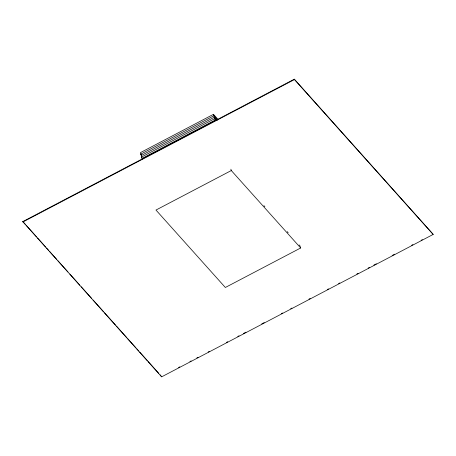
<?xml version="1.0" encoding="UTF-8"?>
<svg xmlns="http://www.w3.org/2000/svg" width="456" height="456" viewBox="0 0 456 456"><rect width="100%" height="100%" fill="white"/><g stroke="black" fill="none" stroke-linecap="round" stroke-linejoin="round"><path stroke-width="0.68" d="M218.207 119.62L213.471 114.331L140.437 152.635L141.081 154.669M141.862 157.582L140.83 154.094L213.921 115.756L217.238 119.461M141.218 155.553L214.377 117.186L217.221 120.361M142.004 158.466L215.278 120.036M22.8 221.582L294.331 79.167L433.2 234.418L161.669 376.833L22.8 221.582L25.177 224.232M22.925 221.964L294.456 79.555L433.2 234.418M300.675 247.978L231.3 170.544L155.969 210.051L225.344 287.485L300.675 247.978L300.248 246.622M178.558 367.525L179.818 366.863M189.895 361.579L191.155 360.918M196.827 357.943L198.086 357.282M208.164 351.998L209.424 351.337M226.438 342.41L227.698 341.755M237.775 336.465L239.035 335.804M243.447 333.49L245.966 332.167M261.715 323.908L264.235 322.586M281.249 313.665L282.509 313.004M290.694 308.712L291.954 308.051M308.968 299.13L310.228 298.469M327.237 289.543L328.497 288.887M338.574 283.598L339.84 282.937M356.848 274.016L358.108 273.355M368.186 268.065L369.445 267.41M373.857 265.096L376.377 263.773M392.126 255.514L394.645 254.191M411.66 245.271L412.919 244.61M421.105 240.312L422.37 239.651M214.588 116.89L216.48 119.005M214.565 117.785L216.463 119.905M216.252 120.202L214.827 118.611L141.611 157.012L142.255 159.041M215.021 119.215L215.967 120.276M263.921 205.639L264.868 206.699M287.2 231.625L288.152 232.685M299.079 244.883L300.031 245.949M140.83 154.094L141.776 155.154M26.129 225.292L36.577 236.96M37.529 238.021L45.606 247.038M46.558 248.098L48.456 250.219M49.408 251.279L56.538 259.236M57.963 260.826L67.938 271.964M69.842 274.084L79.817 285.222M81.242 286.813L91.696 298.48M93.121 300.071L103.575 311.744M104.527 312.805L115.453 325.003M116.405 326.063L126.859 337.731M127.811 338.791L135.888 347.808M136.84 348.868L138.738 350.989M139.69 352.049L147.294 360.536M148.24 361.597L158.694 373.264M160.119 374.855L161.669 376.833M294.331 79.167L294.456 79.555M213.471 114.331L215.471 120.64M230.873 169.187L231.3 170.544"/></g></svg>
